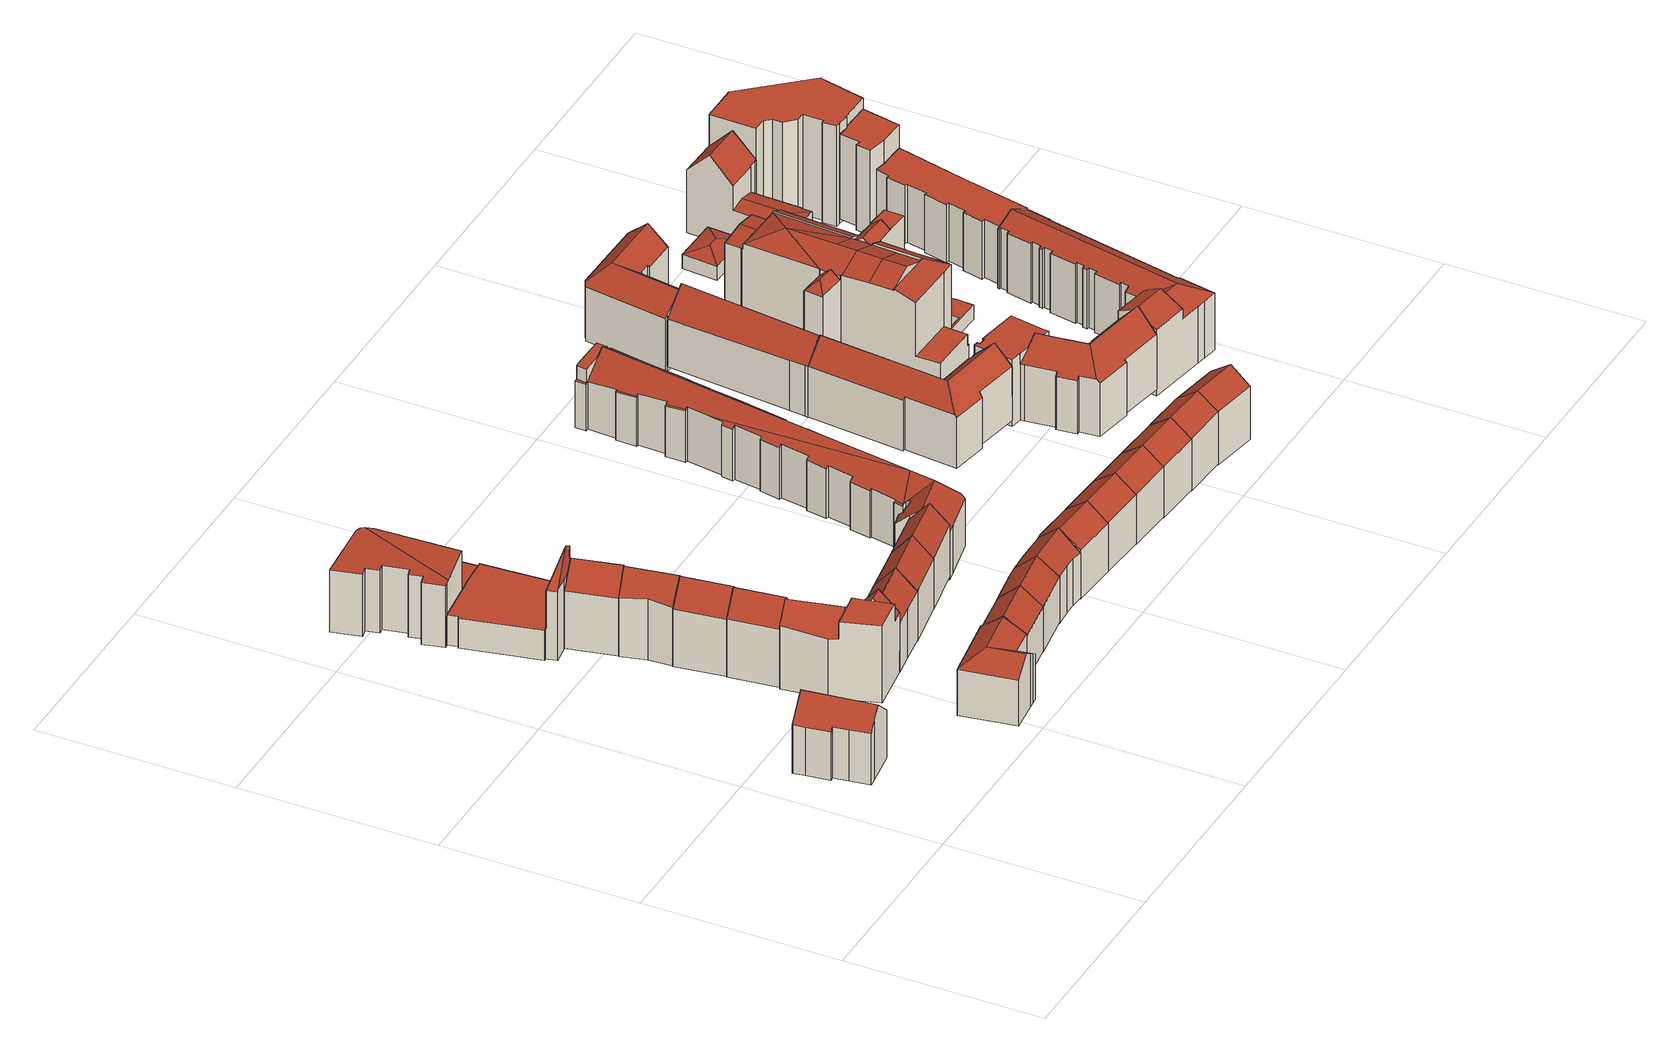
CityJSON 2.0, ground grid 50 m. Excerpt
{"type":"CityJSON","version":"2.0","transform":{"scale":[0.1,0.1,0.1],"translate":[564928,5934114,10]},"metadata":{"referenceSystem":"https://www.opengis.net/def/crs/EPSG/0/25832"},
"CityObjects":{
"building1":{"type":"Building","attributes":{"Gemeindeschluessel":"02000000","Geometrietyp2DReferenz":"3000","function":"31001_1120","roofType":"3100","measuredHeight":18.4,"storeysAboveGround":4},"geometry":[{"type":"MultiSurface","lod":"2","boundaries":[[[0,1,2,3,4,5,6,7,8,9]],[[10,11,12,8,7,13]],[[14,6,5,15]],[[15,5,4,16]],[[16,4,3,17]],[[17,3,2,18]],[[18,2,1,19]],[[19,1,0,20]],[[20,0,9,21]],[[22,12,11,23]],[[23,11,10,24]],[[21,9,8,12,22]],[[24,10,13,25]],[[25,13,7,6,14]],[[25,14,15,16,17,18,19,20,21,22,23,24]]],"semantics":{"surfaces":[{"type":"RoofSurface"},{"type":"WallSurface"},{"type":"GroundSurface"}],"values":[0,0,1,1,1,1,1,1,1,1,1,1,1,1,2]}}]},
"building2":{"type":"Building","attributes":{"Gemeindeschluessel":"02000000","Geometrietyp2DReferenz":"3000","function":"31001_1120","roofType":"3100","measuredHeight":16.07,"storeysAboveGround":4},"geometry":[{"type":"MultiSurface","lod":"2","boundaries":[[[26,27,28]],[[29,30,31,32]],[[33,34,35,36]],[[36,35,37,38]],[[39,29,32,40,41,42,33,36,38]],[[39,38,37,28,27]],[[33,42,43,44,34]],[[29,39,27,26,30]],[[40,32,31,45,46]],[[47,41,40,46]],[[43,42,41,47]],[[45,31,30,26,28,48]],[[48,28,37,35,34,44]],[[45,48,47,46]],[[48,44,43,47]]],"semantics":{"surfaces":[{"type":"RoofSurface"},{"type":"WallSurface"},{"type":"GroundSurface"}],"values":[0,1,1,1,2,1,1,1,1,1,1,0,0,0,0]}}]},
"building3":{"type":"Building","attributes":{"Gemeindeschluessel":"02000000","Geometrietyp2DReferenz":"3000","function":"31001_1010","roofType":"3100","measuredHeight":21.72,"storeysAboveGround":5},"geometry":[{"type":"MultiSurface","lod":"2","boundaries":[[[49,50,51,52,53,54]],[[55,56,57,58,51,59,60,61,62]],[[62,63,64,65,66]],[[67,49,54,68]],[[50,59,51]],[[58,57,69]],[[70,56,55]],[[62,61,63]],[[71,67,68,72,73,74,75,76]],[[77,72,68,54,53]],[[78,75,74,57,56,70]],[[65,64,76,75,78]],[[55,62,66]],[[79,73,72,77]],[[71,76,64,63,61,60]],[[74,73,79,69,57]],[[67,71,60,59,50,49]],[[51,58,52]],[[65,78,70,55,66]],[[79,77,53,52,58,69]]],"semantics":{"surfaces":[{"type":"RoofSurface"},{"type":"WallSurface"},{"type":"GroundSurface"}],"values":[0,0,0,1,1,1,1,1,2,1,1,1,1,1,1,1,1,1,0,0]}}]},
"building4":{"type":"Building","attributes":{"Gemeindeschluessel":"02000000","Geometrietyp2DReferenz":"3000","function":"31001_1010","roofType":"3100","measuredHeight":21.1,"storeysAboveGround":5},"geometry":[{"type":"MultiSurface","lod":"2","boundaries":[[[80,81,82,83]],[[84,85,86,80,83]],[[87,86,85,88,89]],[[90,84,83,82,91]],[[81,80,86,87]],[[88,85,84,90]],[[81,87,89,91,82]],[[88,90,91,89]]],"semantics":{"surfaces":[{"type":"WallSurface"},{"type":"GroundSurface"},{"type":"RoofSurface"}],"values":[0,1,0,0,0,0,2,2]}}]},
"building5":{"type":"Building","attributes":{"Gemeindeschluessel":"02000000","Geometrietyp2DReferenz":"3000","function":"31001_1120","roofType":"3100","measuredHeight":21.08,"storeysAboveGround":5},"geometry":[{"type":"MultiSurface","lod":"2","boundaries":[[[92,93,94,95]],[[96,92,95,97]],[[96,97,98,99]],[[100,98,97,95,94]],[[101,99,98,100]],[[96,99,101,93,92]],[[101,100,94,93]]],"semantics":{"surfaces":[{"type":"RoofSurface"},{"type":"WallSurface"},{"type":"GroundSurface"}],"values":[0,1,2,1,1,1,0]}}]},
"building6":{"type":"Building","attributes":{"Gemeindeschluessel":"02000000","Geometrietyp2DReferenz":"3000","function":"31001_1100","roofType":"3100","measuredHeight":21.2,"storeysAboveGround":5},"geometry":[{"type":"MultiSurface","lod":"2","boundaries":[[[102,103,104,105,106]],[[107,103,102,108]],[[108,102,106,109]],[[110,111,112,113]],[[107,108,109,114,110,113]],[[115,114,109,106,105]],[[111,110,114,115]],[[107,113,112,104,103]],[[111,115,105,104,112]]],"semantics":{"surfaces":[{"type":"RoofSurface"},{"type":"WallSurface"},{"type":"GroundSurface"}],"values":[0,1,1,1,2,1,1,1,0]}}]},
"building7":{"type":"Building","attributes":{"Gemeindeschluessel":"02000000","Geometrietyp2DReferenz":"3000","function":"31001_1010","roofType":"3100","measuredHeight":21.27,"storeysAboveGround":5},"geometry":[{"type":"MultiSurface","lod":"2","boundaries":[[[116,117,118,119,120,121]],[[122,123,124,125]],[[126,120,119,127]],[[127,119,118,128]],[[128,118,117,129]],[[130,122,125,126,127,128,129]],[[131,130,129,117,116]],[[123,122,130,131]],[[126,125,124,121,120]],[[123,131,116,121,124]]],"semantics":{"surfaces":[{"type":"RoofSurface"},{"type":"WallSurface"},{"type":"GroundSurface"}],"values":[0,1,1,1,1,2,1,1,1,0]}}]},
"building8":{"type":"Building","attributes":{"Gemeindeschluessel":"02000000","Geometrietyp2DReferenz":"3000","function":"31001_3030","roofType":"1000","measuredHeight":24.83,"storeysAboveGround":5},"geometry":[{"type":"MultiSurface","lod":"2","boundaries":[[[132,133,134,135,136,137]],[[138,139,133,132]],[[140,141,142,143,144,145,133,139]],[[145,134,133]],[[146,147,148,149]],[[149,148,150,151]],[[152,153,154,155]],[[155,154,156,157]],[[158,159,160,161]],[[161,160,162,163]],[[163,162,164,165]],[[165,164,147,146]],[[166,137,136,167]],[[168,144,143,169]],[[169,143,142,170]],[[170,142,141,171]],[[171,141,140,172]],[[173,168,169,170,171,172,174,158,161,163,165,146,149,151,175,152,155,157]],[[158,174,138,132,137,166,159]],[[168,173,135,134,145,144]],[[174,172,140,139,138]],[[173,157,156,167,136,135]],[[153,152,175,176]],[[176,175,151,150]],[[176,150,148,147,164,162,160,159,166,167,156,154,153]]],"semantics":{"surfaces":[{"type":"RoofSurface"},{"type":"WallSurface"},{"type":"GroundSurface"}],"values":[0,0,0,0,1,1,1,1,1,1,1,1,1,1,1,1,1,2,1,1,1,1,1,1,0]}}]},
"building9":{"type":"Building","attributes":{"Gemeindeschluessel":"02000000","Geometrietyp2DReferenz":"3000","function":"31001_3060","roofType":"1000","measuredHeight":18.98,"storeysAboveGround":5},"geometry":[{"type":"MultiSurface","lod":"2","boundaries":[[[177,178,179,180]],[[181,182,183,184]],[[184,183,185,186]],[[186,185,187,188]],[[188,187,189,190]],[[190,189,191,192]],[[193,194,195,196]],[[197,198,199,200]],[[200,199,201,202]],[[202,201,203,204]],[[204,203,205,206]],[[207,208,198,197]],[[209,210,211,212]],[[213,214,215,216]],[[216,215,217,218]],[[206,205,196,195,219,214,213]],[[181,184,186,188,190,192,209,212,177,180,220,221,207,197,200,202,204,206,213,216,218]],[[191,189,187,185,183,182,217,215,214,219,222,179,178,211,210]],[[208,207,221,223]],[[221,220,224,194,193,223]],[[191,210,209,192]],[[217,182,181,218]],[[220,180,179,222,224]],[[211,178,177,212]],[[208,223,193,196,205,203,201,199,198]],[[222,219,195,194,224]]],"semantics":{"surfaces":[{"type":"WallSurface"},{"type":"GroundSurface"},{"type":"RoofSurface"}],"values":[0,0,0,0,0,0,0,0,0,0,0,0,0,0,0,0,1,2,0,0,0,0,0,0,2,2]}}]},
"building10":{"type":"Building","attributes":{"Gemeindeschluessel":"02000000","Geometrietyp2DReferenz":"3000","function":"31001_1010","roofType":"3100","measuredHeight":18.63,"storeysAboveGround":4},"geometry":[{"type":"MultiSurface","lod":"2","boundaries":[[[225,226,227,228]],[[229,228,227,230]],[[231,232,233,234]],[[235,229,230,231,234]],[[225,228,229,235,236]],[[236,235,234,233]],[[231,230,227,226,232]],[[236,233,232,226,225]]],"semantics":{"surfaces":[{"type":"RoofSurface"},{"type":"WallSurface"},{"type":"GroundSurface"}],"values":[0,1,1,2,1,1,1,0]}}]},
"building11":{"type":"Building","attributes":{"Gemeindeschluessel":"02000000","Geometrietyp2DReferenz":"3000","function":"31001_1010","roofType":"3100","measuredHeight":16.5,"storeysAboveGround":4},"geometry":[{"type":"MultiSurface","lod":"2","boundaries":[[[237,238,239,240,241]],[[242,239,238,243]],[[243,238,237,244]],[[245,246,242,243,244]],[[247,245,244,237,241]],[[242,246,248,240,239]],[[248,246,245,247]],[[248,247,241,240]]],"semantics":{"surfaces":[{"type":"RoofSurface"},{"type":"WallSurface"},{"type":"GroundSurface"}],"values":[0,1,1,2,1,1,1,0]}}]},
"building12":{"type":"Building","attributes":{"Gemeindeschluessel":"02000000","Geometrietyp2DReferenz":"3000","function":"31001_1010","roofType":"3100","measuredHeight":18.83,"storeysAboveGround":4},"geometry":[{"type":"MultiSurface","lod":"2","boundaries":[[[232,249,250,251]],[[252,249,232,253]],[[254,255,252,253]],[[227,254,253,232,251]],[[252,255,256,250,249]],[[256,255,254,227]],[[256,227,251,250]]],"semantics":{"surfaces":[{"type":"RoofSurface"},{"type":"WallSurface"},{"type":"GroundSurface"}],"values":[0,1,2,1,1,1,0]}}]},
"building13":{"type":"Building","attributes":{"Gemeindeschluessel":"02000000","Geometrietyp2DReferenz":"3000","function":"31001_1010","roofType":"3100","measuredHeight":16.73,"storeysAboveGround":4},"geometry":[{"type":"MultiSurface","lod":"2","boundaries":[[[240,257,258,259,260]],[[239,261,257,240]],[[262,260,259,263]],[[263,259,258,264]],[[265,261,239,266]],[[266,239,240,260,262]],[[264,258,257,261,265]],[[264,265,266,262,263]]],"semantics":{"surfaces":[{"type":"RoofSurface"},{"type":"WallSurface"},{"type":"GroundSurface"}],"values":[0,0,1,1,1,1,1,2]}}]},
"building14":{"type":"Building","attributes":{"Gemeindeschluessel":"02000000","Geometrietyp2DReferenz":"3000","function":"31001_1120","roofType":"3100","measuredHeight":17.04,"storeysAboveGround":4},"geometry":[{"type":"MultiSurface","lod":"2","boundaries":[[[267,268,269,270]],[[270,269,271,272]],[[272,271,273,274]],[[274,273,275,276]],[[276,275,277,278]],[[278,277,279,280]],[[281,282,283,284]],[[285,286,287,288]],[[288,287,261,289]],[[290,291,286,285]],[[281,284,290,285,288,289,292,267,270,272,274,276,278,280]],[[258,292,289,261,257]],[[291,290,284,283]],[[281,280,279,293,282]],[[268,267,292,258]],[[291,283,282,293,257,261,287,286]],[[268,258,257,293,279,277,275,273,271,269]]],"semantics":{"surfaces":[{"type":"WallSurface"},{"type":"GroundSurface"},{"type":"RoofSurface"}],"values":[0,0,0,0,0,0,0,0,0,0,1,0,0,0,0,2,2]}}]},
"building15":{"type":"Building","attributes":{"Gemeindeschluessel":"02000000","Geometrietyp2DReferenz":"3000","function":"31001_1010","roofType":"3100","measuredHeight":19.01,"storeysAboveGround":4},"geometry":[{"type":"MultiSurface","lod":"2","boundaries":[[[294,295,296,297]],[[298,297,296,299]],[[300,298,299,301]],[[294,297,298,300,302]],[[302,300,301,303]],[[301,299,296,295,303]],[[302,303,295,294]]],"semantics":{"surfaces":[{"type":"RoofSurface"},{"type":"WallSurface"},{"type":"GroundSurface"}],"values":[0,1,2,1,1,1,0]}}]},
"building16":{"type":"Building","attributes":{"Gemeindeschluessel":"02000000","Geometrietyp2DReferenz":"3000","function":"31001_1010","roofType":"3100","measuredHeight":17.16,"storeysAboveGround":4},"geometry":[{"type":"MultiSurface","lod":"2","boundaries":[[[304,305,306,307]],[[305,308,309,310,306]],[[311,304,307,312]],[[313,310,309,314]],[[314,309,308,315]],[[315,308,305,304,311]],[[312,307,306,310,313]],[[312,313,314,315,311]]],"semantics":{"surfaces":[{"type":"RoofSurface"},{"type":"WallSurface"},{"type":"GroundSurface"}],"values":[0,0,1,1,1,1,1,2]}}]},
"building17":{"type":"Building","attributes":{"Gemeindeschluessel":"02000000","Geometrietyp2DReferenz":"3000","function":"31001_1010","roofType":"3100","measuredHeight":17.3,"storeysAboveGround":4},"geometry":[{"type":"MultiSurface","lod":"2","boundaries":[[[316,317,305,318]],[[317,319,320,305]],[[321,316,318,322]],[[323,320,319,324]],[[324,319,317,316,321]],[[322,318,305,320,323]],[[322,323,324,321]]],"semantics":{"surfaces":[{"type":"RoofSurface"},{"type":"WallSurface"},{"type":"GroundSurface"}],"values":[0,0,1,1,1,1,2]}}]},
"building18":{"type":"Building","attributes":{"Gemeindeschluessel":"02000000","Geometrietyp2DReferenz":"3000","function":"31001_1010","roofType":"3100","measuredHeight":17.8,"storeysAboveGround":4},"geometry":[{"type":"MultiSurface","lod":"2","boundaries":[[[325,326,327,328,329,330,331,332,333,334,335,336,337,338,339,340,341,342,343,344,345]],[[346,325,345]],[[347,348,349,350,346]],[[351,352,353,354]],[[355,356,357,358]],[[359,360,361,362,363,364,365]],[[345,344,366,367]],[[368,369,370,371,372]],[[373,374,375,376]],[[376,375,377,378]],[[378,377,379,380]],[[380,379,381,382]],[[383,384,374,373]],[[385,386,387,388]],[[389,343,342,390]],[[390,342,341,391]],[[391,341,340,392]],[[392,340,339,393]],[[393,339,338,394]],[[394,338,337,395]],[[395,337,336,396]],[[396,336,335,397]],[[397,335,334,398]],[[398,334,333,399]],[[399,333,332,400]],[[400,332,331,401]],[[401,331,330,402]],[[402,330,329,403]],[[403,329,328,404]],[[404,328,327,405]],[[406,349,348,407]],[[408,409,410,411]],[[412,413,414,415]],[[416,354,353,417]],[[418,358,357,419]],[[369,364,363,370]],[[420,362,361,421]],[[422,360,359]],[[365,364,369]],[[423,424,425,426]],[[426,425,427,428]],[[428,427,429,430]],[[430,429,431,432]],[[432,431,433,434]],[[434,433,435,436]],[[436,435,437,438]],[[438,437,439,440]],[[440,439,441,442]],[[442,441,443,444]],[[444,443,445,446]],[[446,445,447,448]],[[448,447,449,450]],[[450,449,451,452]],[[452,451,453,454]],[[455,372,371,456]],[[346,345,367,457,387,386,458,381,379,377,375,374,384,459]],[[460,461,462,350,349,406]],[[463,460,406,407,464,465,466,383,373,376,378,380,382,467,385,388,468,469,389,390,391,392,393,394,395,396,397,398,399,400,401,402,403,404,405,470,416,417,408,411,418,419,412,415,455,456,420,421,423,426,428,430,432,434,436,438,440,442,444,446,448,450,452,454]],[[471,472,347,346,459,473]],[[474,470,405,327,326]],[[475,476,463,454,453]],[[423,421,361,360,422,424]],[[420,456,371,370,363,362]],[[460,463,476,461]],[[359,365,477]],[[455,415,414,368,372]],[[412,419,357,356,413]],[[418,411,410,355,358]],[[408,417,353,352,409]],[[416,470,474,351,354]],[[389,469,366,344,343]],[[469,468,457,367,366]],[[468,388,387,457]],[[464,407,348,347,472]],[[385,467,458,386]],[[472,471,465,464]],[[471,473,466,465]],[[383,466,473,459,384]],[[467,382,381,458]],[[475,453,451,449,447,445,443,441,439,437,435,433,431,429,427,425,424,422,359,477]],[[474,326,325,477,365,369,368,414,413,356,355,410,409,352,351]],[[350,462,461,476,475,477,325,346]]],"semantics":{"surfaces":[{"type":"RoofSurface"},{"type":"WallSurface"},{"type":"GroundSurface"}],"values":[0,0,0,0,0,0,0,0,1,1,1,1,1,1,1,1,1,1,1,1,1,1,1,1,1,1,1,1,1,1,1,1,1,1,1,1,1,1,1,1,1,1,1,1,1,1,1,1,1,1,1,1,1,1,1,0,1,2,0,1,1,1,1,1,1,1,1,1,1,1,1,1,1,1,1,1,1,1,1,0,0,0]}}]},
"building19":{"type":"Building","attributes":{"Gemeindeschluessel":"02000000","Geometrietyp2DReferenz":"3000","function":"31001_1010","roofType":"3100","measuredHeight":17.52,"storeysAboveGround":4},"geometry":[{"type":"MultiSurface","lod":"2","boundaries":[[[478,479,317,316]],[[479,480,481,317]],[[482,478,316,483]],[[484,481,480,485]],[[485,480,479,478,482]],[[483,316,317,481,484]],[[483,484,485,482]]],"semantics":{"surfaces":[{"type":"RoofSurface"},{"type":"WallSurface"},{"type":"GroundSurface"}],"values":[0,0,1,1,1,1,2]}}]},
"building20":{"type":"Building","attributes":{"Gemeindeschluessel":"02000000","Geometrietyp2DReferenz":"3000","function":"31001_1010","roofType":"3100","measuredHeight":17.66,"storeysAboveGround":4},"geometry":[{"type":"MultiSurface","lod":"2","boundaries":[[[486,487,479,478]],[[487,488,480,479]],[[489,486,478,490]],[[491,480,488,492]],[[492,488,487,486,489]],[[490,478,479,480,491]],[[490,491,492,489]]],"semantics":{"surfaces":[{"type":"RoofSurface"},{"type":"WallSurface"},{"type":"GroundSurface"}],"values":[0,0,1,1,1,1,2]}}]},
"building21":{"type":"Building","attributes":{"Gemeindeschluessel":"02000000","Geometrietyp2DReferenz":"3000","function":"31001_1010","roofType":"3100","measuredHeight":17.93,"storeysAboveGround":4},"geometry":[{"type":"MultiSurface","lod":"2","boundaries":[[[493,494,487,495]],[[494,496,497,487]],[[498,493,495,499]],[[500,497,496,501]],[[501,496,494,493,498]],[[499,495,487,497,500]],[[499,500,501,498]]],"semantics":{"surfaces":[{"type":"RoofSurface"},{"type":"WallSurface"},{"type":"GroundSurface"}],"values":[0,0,1,1,1,1,2]}}]},
"building22":{"type":"Building","attributes":{"Gemeindeschluessel":"02000000","Geometrietyp2DReferenz":"3000","function":"31001_1010","roofType":"3100","measuredHeight":18.97,"storeysAboveGround":4},"geometry":[{"type":"MultiSurface","lod":"2","boundaries":[[[502,503,504,505]],[[505,504,506,507]],[[508,509,510,511]],[[512,513,509,508]],[[514,515,516,517]],[[517,516,518,519]],[[519,518,520,521]],[[521,520,522,523]],[[523,522,524,525]],[[525,524,526,527]],[[527,526,528,529]],[[529,528,530,531]],[[531,530,532,533]],[[533,532,534,535]],[[535,534,536,537]],[[537,536,538,539]],[[539,538,540,541]],[[541,540,542,543]],[[543,542,544,545]],[[546,547,548,549]],[[549,548,550,551]],[[551,550,552,553]],[[553,552,554,555]],[[555,554,556,557]],[[557,556,558,559]],[[560,561,562,563]],[[564,502,505,507,512,508,511,514,517,519,521,523,525,527,529,531,533,535,537,539,541,543,545,560,563,565,566,546,549,551,553,555,557,559]],[[567,562,561,544,542,540,538,536,534,532,530,528,526,524,522,520,518,516,515,568,569,570,571]],[[513,512,507,506,572]],[[547,546,566,571,570]],[[564,559,558,573,574]],[[562,567,565,563]],[[544,561,560,545]],[[567,571,566,565]],[[514,511,510,568,515]],[[503,502,564,574]],[[573,558,556,554,552,550,548,547,570,569]],[[513,572,569,568,510,509]],[[573,569,572,506,504,503,574]]],"semantics":{"surfaces":[{"type":"WallSurface"},{"type":"GroundSurface"},{"type":"RoofSurface"}],"values":[0,0,0,0,0,0,0,0,0,0,0,0,0,0,0,0,0,0,0,0,0,0,0,0,0,0,1,2,0,0,0,0,0,0,0,0,2,2,2]}}]},
"building23":{"type":"Building","attributes":{"Gemeindeschluessel":"02000000","Geometrietyp2DReferenz":"3000","function":"31001_1010","roofType":"3100","measuredHeight":18.2,"storeysAboveGround":4},"geometry":[{"type":"MultiSurface","lod":"2","boundaries":[[[575,576,494,493]],[[577,575,493,578]],[[577,578,579,580]],[[576,575,577,580,581]],[[581,580,579,496]],[[579,578,493,494,496]],[[581,496,494,576]]],"semantics":{"surfaces":[{"type":"RoofSurface"},{"type":"WallSurface"},{"type":"GroundSurface"}],"values":[0,1,2,1,1,1,0]}}]},
"building24":{"type":"Building","attributes":{"Gemeindeschluessel":"02000000","Geometrietyp2DReferenz":"3000","function":"31001_1010","roofType":"3100","measuredHeight":19.14,"storeysAboveGround":4},"geometry":[{"type":"MultiSurface","lod":"2","boundaries":[[[582,583,584,585]],[[586,587,588,589]],[[589,588,590,591]],[[591,590,592,593]],[[594,582,585,595,586,589,591,593]],[[596,597,584,583,598,599]],[[587,586,595,597,596]],[[599,598,594,593,592]],[[584,597,595,585]],[[598,583,582,594]],[[599,592,590,588,587,596]]],"semantics":{"surfaces":[{"type":"WallSurface"},{"type":"GroundSurface"},{"type":"RoofSurface"}],"values":[0,0,0,0,1,2,0,0,0,0,2]}}]},
"building25":{"type":"Building","attributes":{"Gemeindeschluessel":"02000000","Geometrietyp2DReferenz":"3000","function":"31001_1010","roofType":"3100","measuredHeight":20.5,"storeysAboveGround":4},"geometry":[{"type":"MultiSurface","lod":"2","boundaries":[[[600,601,602,603]],[[603,602,604,605]],[[605,604,606,607]],[[607,606,608,609]],[[610,611,612]],[[613,614,615]],[[616,617,618,619]],[[620,621,622,623]],[[623,622,617,616]],[[624,625,626,627]],[[627,626,628,629]],[[630,631,632,633]],[[633,632,634,635]],[[636,624,627,629,620,623,616,619,637,638,639,600,603,605,607,609,640,641,642,643,630,633,635]],[[614,613,612,611,644,645,608,606,604,602,601,646]],[[631,630,643,647,648]],[[636,635,634,649,650]],[[647,643,642,651]],[[625,624,636,650]],[[620,629,628,652,621]],[[653,637,619,618]],[[612,613,654]],[[638,637,653,615,614]],[[642,641,644,611,610,651]],[[645,644,641,640]],[[608,645,640,609]],[[614,646,639,638]],[[646,601,600,639]],[[649,634,632,631,648,655]],[[655,648,647,651,610,612,654]],[[649,655,652,628,626,625,650]],[[655,654,613,615,653,618,617,622,621,652]]],"semantics":{"surfaces":[{"type":"WallSurface"},{"type":"GroundSurface"},{"type":"RoofSurface"}],"values":[0,0,0,0,0,0,0,0,0,0,0,0,0,1,2,0,0,0,0,0,0,0,0,0,0,0,0,0,2,2,2,2]}}]},
"building26":{"type":"Building","attributes":{"Gemeindeschluessel":"02000000","Geometrietyp2DReferenz":"3000","function":"31001_1100","roofType":"3100","measuredHeight":19.23,"storeysAboveGround":4},"geometry":[{"type":"MultiSurface","lod":"2","boundaries":[[[656,657,658,659]],[[660,661,662,663]],[[663,662,664,665]],[[665,664,666,667]],[[668,669,670,671]],[[671,670,672,673]],[[668,671,673,674,660,663,665,667,656,659,675,676,677]],[[661,660,674,678,679]],[[668,677,680,681,669]],[[678,674,673,672]],[[680,677,676,682]],[[676,675,683,684,682]],[[656,667,666,685,657]],[[683,675,659,658]],[[686,679,678,672,670,669,681]],[[685,666,664,662,661,679,686]],[[686,681,680,682,684]],[[685,686,684,683,658,657]]],"semantics":{"surfaces":[{"type":"WallSurface"},{"type":"GroundSurface"},{"type":"RoofSurface"}],"values":[0,0,0,0,0,0,1,0,0,0,0,0,0,0,2,2,2,2]}}]},
"building27":{"type":"Building","attributes":{"Gemeindeschluessel":"02000000","Geometrietyp2DReferenz":"3000","function":"31001_1020","roofType":"3100","measuredHeight":25.43,"storeysAboveGround":4},"geometry":[{"type":"MultiSurface","lod":"2","boundaries":[[[687,688,689,690,691]],[[692,693,694,695]],[[696,697,698,699,700,701,702]],[[703,704,705,706,707]],[[708,709,710,711]],[[712,713,714,715]],[[711,716,717,708]],[[714,718,719,715]],[[720,721,722]],[[723,724,725]],[[726,727,728]],[[729,730,731,732]],[[733,734,735]],[[736,737,738]],[[739,740,741,742]],[[743,744,745,746]],[[738,737,747,748]],[[749,750,748]],[[734,691,690,751]],[[694,689,688,695]],[[687,691,734,733]],[[752,753,754,755]],[[756,702,701]],[[699,698,757]],[[692,707,706,693]],[[758,759,760,761]],[[762,763,764,765,727,726,766,767,768]],[[767,769,770,716,711,710,771,772,773,774,768]],[[775,776,777,778,779,746,745,780,781]],[[782,751,690,689,694,693,706,705,783,784,785,786,787,788,789]],[[790,791,792,721,720,793,794,765,764,795,796,797,798,799]],[[779,778,800,801,802,803,804,805,806,807,754,753,743,746]],[[808,809,810,811,812,813,814,815,816,817,818,819,820,777,776,775,781,821,822,799,798,797,796,795,764,763,762,768,774,773,772,771,823,824,825,826,729,732,827,758,761,828,829,830,831,788,787,786,785,784,783],[832,833,739,742,752,755]],[[745,744,741,740,834,835,836,837,838,749,748,747,839,724]],[[840,841,842,843,730,729,826,825,824]],[[844,845,846,830,829,828,761,760]],[[816,815,814,813,847,750,749,838,837]],[[836,804,803,802,818,817,816,837]],[[833,832,755,754,807,806,834,740,739]],[[744,743,753,752,742,741]],[[812,811,810,696,702,756,848,847,813]],[[849,757,698,697,703,707,692,695,688,687]],[[777,820,819,818,802,801,800,778]],[[810,809,808,783,705,704,703,697,696]],[[701,700,699,850]],[[851,735,852,736]],[[806,805,804,836,835,834]],[[724,839,747,737,853,725]],[[713,712,821,781,780]],[[731,854,759,758,827,732]],[[788,831,830,846,855,856,789]],[[857,856,855,858,843,842]],[[709,859,840,824,823,771,710]],[[717,860,861,859,709,708]],[[862,723,863,722]],[[718,714,713,780,864,792,791]],[[822,821,712,715,719,790,799]],[[728,865,860,866]],[[867,850,699,757,849,687,733,735,851]],[[748,750,847,848,756,701,850,867,851,736,738]],[[858,844,760,759,854,731,730,843]],[[765,794,868,869,870,861,860,865,728,727]],[[864,780,745,724,723,862,722,721,792]],[[766,871,770,769,767]],[[726,728,866,871,766]],[[871,866,860,717,716,770]],[[719,718,791,790]],[[722,863,872,793,720]],[[872,868,794,793]],[[870,841,840,859,861]],[[870,782,789,856,857,842,841]],[[723,725,853,872,863]],[[853,737,868,872]],[[737,736,852,735,734,869,868]],[[734,870,869]],[[734,751,782,870]],[[855,846,845,844,858]]],"semantics":{"surfaces":[{"type":"RoofSurface"},{"type":"WallSurface"},{"type":"GroundSurface"}],"values":[0,0,0,0,0,0,1,1,1,1,1,1,1,1,1,1,1,1,1,1,1,1,1,1,1,1,1,1,1,1,1,0,2,0,1,1,1,1,1,1,1,1,1,1,1,1,1,1,1,1,1,1,1,1,1,1,1,1,0,0,0,0,0,0,0,0,0,0,0,0,0,0,0,0,0,0,0]}}]},
"building28":{"type":"Building","attributes":{"Gemeindeschluessel":"02000000","Geometrietyp2DReferenz":"3000","function":"31001_1010","roofType":"3100","measuredHeight":20.83,"storeysAboveGround":5},"geometry":[{"type":"MultiSurface","lod":"2","boundaries":[[[873,874,875,876]],[[874,877,878,879,880,875]],[[881,882,883,884,885,886]],[[884,887,888,889,885]],[[890,880,879,891]],[[891,879,878,892]],[[893,883,882,894]],[[894,882,881,895]],[[896,897,898,899]],[[900,901,902,903]],[[903,902,904,905]],[[905,904,906,907]],[[907,906,908,909]],[[909,908,910,911]],[[911,910,912,913]],[[913,912,914,915]],[[915,914,916,917]],[[917,916,918,919]],[[919,918,920,921]],[[921,920,922,923]],[[923,922,924,925]],[[925,924,926,927]],[[927,926,928,929]],[[929,928,930,931]],[[931,930,932,933]],[[933,932,934,935]],[[935,934,936,937]],[[937,936,938,939]],[[939,938,940,941]],[[941,940,942,943]],[[943,942,944,945]],[[945,944,946,947]],[[947,946,948,949]],[[949,948,950,951]],[[952,953,954,955]],[[955,954,883,893]],[[956,957,958,959]],[[959,958,960,961]],[[952,955,893,894,895,962,890,891,892,963,896,899,900,903,905,907,909,911,913,915,917,919,921,923,925,927,929,931,933,935,937,939,941,943,945,947,949,951,956,959,961]],[[962,895,881,886,873,876]],[[953,952,961,960]],[[956,951,950,964,957]],[[901,900,899,898]],[[896,963,888,887,897]],[[963,892,878,877,889,888]],[[873,886,885,889,877,874]],[[890,962,876,875,880]],[[884,883,954,953,960,958,957,964]],[[884,964,950,948,946,944,942,940,938,936,934,932,930,928,926,924,922,920,918,916,914,912,910,908,906,904,902,901,898,897,887]]],"semantics":{"surfaces":[{"type":"RoofSurface"},{"type":"WallSurface"},{"type":"GroundSurface"}],"values":[0,0,0,0,1,1,1,1,1,1,1,1,1,1,1,1,1,1,1,1,1,1,1,1,1,1,1,1,1,1,1,1,1,1,1,1,1,1,2,1,1,1,1,1,1,1,1,0,0]}}]},
"building29":{"type":"Building","attributes":{"Gemeindeschluessel":"02000000","Geometrietyp2DReferenz":"3000","function":"31001_2010","roofType":"3200","measuredHeight":5.07,"storeysAboveGround":1},"geometry":[{"type":"MultiSurface","lod":"2","boundaries":[[[965,966,967]],[[968,969,965,967]],[[965,969,970,971,972,966]],[[973,972,971,974]],[[975,976,973,974]],[[968,967,976,975,977]],[[977,975,974,971,970]],[[973,976,967,966,972]],[[977,970,969,968]]],"semantics":{"surfaces":[{"type":"RoofSurface"},{"type":"WallSurface"},{"type":"GroundSurface"}],"values":[0,0,0,1,2,1,1,1,0]}}]},
"building30":{"type":"Building","attributes":{"Gemeindeschluessel":"02000000","Geometrietyp2DReferenz":"3000","function":"31001_1010","roofType":"3100","measuredHeight":22.89,"storeysAboveGround":5},"geometry":[{"type":"MultiSurface","lod":"2","boundaries":[[[978,979,980,981]],[[979,982,983,984,980]],[[985,986,987,988]],[[989,990,991,992]],[[993,994,995,996]],[[996,995,997,998]],[[985,988,999,993,996,998,1000,1001,1002,989,992]],[[978,981,1000,998,997]],[[1002,1001,984,983,1003,1004,1005]],[[994,993,999,1006,1007,1008]],[[990,989,1002,1005]],[[985,992,991,1009,986]],[[1003,983,982,1008,1007]],[[1006,999,988,987]],[[1001,1000,981,980,984]],[[994,1008,982,979,978,997,995]],[[1009,991,990,1005,1004]],[[1009,1004,1003,1007,1006,987,986]]],"semantics":{"surfaces":[{"type":"RoofSurface"},{"type":"WallSurface"},{"type":"GroundSurface"}],"values":[0,0,1,1,1,1,2,1,1,1,1,1,1,1,1,0,0,0]}}]},
"building31":{"type":"Building","attributes":{"Gemeindeschluessel":"02000000","Geometrietyp2DReferenz":"3000","function":"31001_1010","roofType":"1000","measuredHeight":15.74,"storeysAboveGround":5},"geometry":[{"type":"MultiSurface","lod":"2","boundaries":[[[1010,1011,1012,1013,1014,1015,1016,1017,1018,1019,1020,1021,1022,1023,1024,1025,1026,1027]],[[1028,1029,1030,1031,1032,1033,1034,1035,1036,1037,1038,1039,1040,1041,1042,1043,1044,1045]],[[1045,1044,1011,1010]],[[1044,1043,1012,1011]],[[1043,1042,1013,1012]],[[1042,1041,1014,1013]],[[1041,1040,1015,1014]],[[1040,1039,1016,1015]],[[1039,1038,1017,1016]],[[1038,1037,1018,1017]],[[1037,1036,1019,1018]],[[1036,1035,1020,1019]],[[1035,1034,1021,1020]],[[1034,1033,1022,1021]],[[1033,1032,1023,1022]],[[1032,1031,1024,1023]],[[1031,1030,1025,1024]],[[1030,1029,1026,1025]],[[1029,1028,1027,1026]],[[1028,1045,1010,1027]]],"semantics":{"surfaces":[{"type":"GroundSurface"},{"type":"RoofSurface"},{"type":"WallSurface"}],"values":[0,1,2,2,2,2,2,2,2,2,2,2,2,2,2,2,2,2,2,2]}}]},
"building32":{"type":"Building","attributes":{"Gemeindeschluessel":"02000000","Geometrietyp2DReferenz":"3000","function":"31001_2010","roofType":"1000","measuredHeight":23.07,"storeysAboveGround":5},"geometry":[{"type":"MultiSurface","lod":"2","boundaries":[[[1046,1047,1048,1049]],[[1049,1048,1050,1051]],[[1051,1050,1052,1053]],[[1053,1052,1054,1055]],[[1055,1054,1056,1057]],[[1058,1059,1060,1061]],[[1061,1060,1047,1046]],[[1062,1063,1059,1058]],[[1063,1062,1057,1056]],[[1057,1062,1058,1061,1046,1049,1051,1053,1055]],[[1063,1056,1054,1052,1050,1048,1047,1060,1059]]],"semantics":{"surfaces":[{"type":"WallSurface"},{"type":"GroundSurface"},{"type":"RoofSurface"}],"values":[0,0,0,0,0,0,0,0,0,1,2]}}]},
"building33":{"type":"Building","attributes":{"Gemeindeschluessel":"02000000","Geometrietyp2DReferenz":"3000","function":"31001_2310","roofType":"1000","measuredHeight":27.19,"storeysAboveGround":6},"geometry":[{"type":"MultiSurface","lod":"2","boundaries":[[[1064,1065,1066,1067]],[[1068,1069,1070,1071]],[[1071,1070,1072,1073]],[[1074,1075,1076,1077]],[[1078,1079,1080,1081]],[[1082,1083,1084,1085]],[[1086,1087,1088,1089]],[[1089,1088,1090,1091]],[[1091,1090,1092,1093]],[[1093,1092,1083,1082]],[[1072,1070,1069,1080,1079,1084,1083,1092,1090,1088,1087,1076,1075,1066,1065,1094]],[[1086,1089,1091,1093,1082,1085,1078,1081,1068,1071,1073,1095,1064,1067,1074,1077]],[[1078,1085,1084,1079]],[[1086,1077,1076,1087]],[[1095,1073,1072,1094]],[[1068,1081,1080,1069]],[[1074,1067,1066,1075]],[[1064,1095,1094,1065]]],"semantics":{"surfaces":[{"type":"WallSurface"},{"type":"RoofSurface"},{"type":"GroundSurface"}],"values":[0,0,0,0,0,0,0,0,0,0,1,2,0,0,0,0,0,0]}}]}
},
"vertices":[
[5,372,209],[10,344,209],[18,285,209],[27,286,217],[33,247,218],[41,197,218],[61,200,237],[90,204,263],[66,384,263],[5,375,209],[128,376,209],[126,389,209],[125,392,209],[150,213,209],[61,200,79],[41,197,79],[33,247,79],[27,286,79],[18,285,79],[10,344,79],[5,372,79],[5,375,79],[125,392,79],[126,389,79],[128,376,79],[150,213,79],
[505,22,196],[506,22,196],[498,63,196],[490,20,73],[490,20,206],[477,19,216],[477,19,73],[563,90,73],[563,90,208],[566,73,196],[566,73,73],[498,63,197],[498,63,73],[506,22,73],[397,9,73],[374,150,73],[547,177,73],[547,177,197],[556,126,233],[451,16,233],[397,9,197],[374,150,197],[436,107,233],
[301,434,237],[309,410,239],[348,416,285],[356,418,294],[325,551,294],[286,545,248],[414,383,285],[405,425,285],[403,425,285],[363,419,285],[309,410,285],[338,317,285],[426,330,285],[417,372,285],[426,330,238],[462,336,238],[454,384,291],[416,378,291],[301,434,77],[286,545,77],[403,425,239],[405,425,238],[338,317,77],[379,560,77],[395,433,77],[403,425,77],[445,432,77],[462,336,77],[379,560,230],[445,432,238],[395,433,246],
[380,560,81],[380,560,239],[379,560,240],[379,560,81],[286,545,81],[269,668,81],[366,682,81],[366,682,236],[269,668,238],[317,675,292],[286,545,238],[334,553,292],
[269,668,237],[318,675,293],[301,799,293],[252,792,237],[269,668,82],[252,792,82],[351,806,82],[366,682,82],[351,806,235],[366,682,238],
[248,851,248],[252,792,241],[300,799,295],[278,927,295],[231,916,242],[252,792,83],[248,851,83],[231,916,83],[342,879,83],[342,879,234],[351,806,238],[351,806,83],[328,938,83],[328,938,238],
[280,927,296],[328,938,240],[312,1011,240],[303,1050,240],[256,1045,293],[253,1045,296],[204,1037,84],[204,1037,240],[251,1045,294],[251,1045,84],[256,1045,84],[303,1050,84],[312,1011,84],[328,938,84],[231,916,84],[231,916,240],
[151,1055,269],[245,1054,331],[272,1060,312],[274,1062,302],[275,1069,264],[151,1056,264],[157,1030,269],[162,1031,272],[204,1037,270],[251,1045,269],[256,1045,267],[254,1051,303],[266,1054,309],[267,1055,316],[102,1277,83],[102,1277,164],[234,1293,164],[234,1293,83],[233,1294,164],[233,1294,83],[324,1093,83],[324,1093,164],[272,1084,164],[272,1084,83],[276,1074,164],[276,1074,83],[151,1058,83],[151,1058,164],[145,1056,164],[145,1056,83],[102,1249,164],[102,1249,83],[108,1251,164],[108,1251,83],[151,1056,164],[275,1069,164],[266,1054,83],[254,1051,83],[256,1045,83],[251,1045,83],[204,1037,83],[274,1062,83],[157,1030,83],[312,1300,83],[312,1300,164],
[174,1537,80],[174,1537,267],[184,1532,268],[184,1532,80],[103,1335,80],[103,1335,250],[95,1369,250],[95,1369,80],[110,1372,253],[110,1372,80],[96,1435,253],[96,1435,80],[81,1431,250],[81,1431,80],[73,1465,250],[73,1465,80],[195,1502,157],[195,1502,270],[203,1290,270],[203,1290,157],[216,1531,80],[216,1531,157],[300,1534,157],[300,1534,80],[312,1300,157],[312,1300,80],[233,1294,157],[233,1294,80],[234,1293,157],[234,1293,80],[218,1501,80],[218,1501,157],[53,1460,80],[53,1460,247],[36,1534,247],[36,1534,80],[102,1277,80],[102,1277,248],[96,1276,247],[96,1276,80],[83,1331,247],[83,1331,80],[114,1278,250],[190,1523,80],[196,1500,80],[189,1523,269],[196,1500,157],[190,1523,269],
[454,384,262],[582,405,262],[573,453,206],[445,432,207],[445,432,76],[573,453,76],[592,356,76],[592,356,207],[522,345,207],[522,345,76],[462,336,76],[462,336,207],
[563,90,205],[566,73,190],[684,91,190],[677,144,236],[557,125,236],[684,91,71],[566,73,71],[563,90,71],[547,177,71],[669,196,71],[547,177,190],[669,196,190],
[720,379,207],[710,427,262],[582,404,262],[720,379,73],[592,356,73],[573,453,73],[701,474,73],[701,474,207],
[795,162,236],[787,214,191],[755,210,190],[669,196,191],[803,109,190],[669,196,68],[755,210,68],[787,214,68],[803,109,68],[684,91,68],
[836,218,65],[836,218,189],[885,219,189],[885,219,65],[912,218,191],[912,218,65],[913,218,191],[913,218,65],[918,218,191],[918,218,65],[917,208,200],[917,208,65],[915,171,232],[915,171,65],[914,163,65],[914,163,232],[911,119,194],[911,119,65],[876,113,65],[876,113,190],[848,113,191],[848,113,65],[803,109,65],[911,111,65],[911,111,187],[787,214,65],[914,166,236],
[710,427,260],[841,449,260],[832,496,208],[701,474,208],[701,474,70],[832,496,70],[720,379,70],[850,404,70],[720,379,206],[850,404,210],
[1033,103,193],[1036,157,235],[914,164,235],[911,111,193],[1039,211,193],[929,218,193],[918,218,193],[1033,103,63],[911,111,63],[918,218,63],[929,218,63],[1039,211,63],
[1157,95,194],[1160,149,235],[1033,103,194],[1163,203,194],[1039,211,194],[1157,95,62],[1033,103,62],[1039,211,62],[1163,203,62],
[962,559,239],[993,1067,207],[988,1033,206],[982,1034,201],[978,1004,200],[986,1003,208],[975,931,206],[970,932,201],[961,880,200],[968,879,206],[956,806,204],[949,807,197],[940,754,195],[947,753,201],[935,686,199],[926,688,190],[917,634,188],[921,633,192],[909,567,189],[908,567,187],[905,547,187],[951,491,239],[986,444,197],[1012,539,188],[1006,541,194],[1011,562,193],[997,1129,203],[1000,1180,200],[997,1180,197],[995,1129,201],[1004,1254,195],[1008,1307,192],[1005,1307,190],[1003,1254,194],[1108,1380,224],[1111,1380,224],[1113,1408,224],[1037,1409,224],[1016,1409,224],[1012,1382,224],[1065,1381,224],[901,568,187],[897,546,187],[1012,1381,187],[1012,1382,187],[1016,1409,187],[1008,1409,187],[1007,1381,187],[825,528,61],[825,528,189],[862,536,189],[862,536,61],[864,526,198],[864,526,61],[883,530,197],[883,530,61],[884,525,201],[884,525,61],[832,496,61],[832,496,216],[905,526,61],[905,526,203],[908,542,192],[908,542,61],[909,567,61],[921,633,61],[917,634,61],[926,688,61],[935,686,61],[947,753,61],[940,754,61],[949,807,61],[956,806,61],[968,879,61],[961,880,61],[970,932,61],[975,931,61],[986,1003,61],[978,1004,61],[982,1034,61],[988,1033,61],[1006,541,61],[1012,539,61],[1006,1180,61],[1006,1180,204],[1009,1254,199],[1009,1254,61],[1011,1307,61],[1011,1307,194],[1014,1381,189],[1014,1381,61],[995,1129,61],[997,1180,61],[1003,1254,61],[1005,1307,61],[1037,1409,61],[1113,1408,61],[1111,1380,222],[1111,1375,61],[1111,1375,221],[1116,1375,218],[1116,1375,61],[1112,1275,208],[1112,1275,61],[1107,1174,200],[1107,1174,61],[1102,1175,203],[1102,1175,61],[1098,1121,199],[1098,1121,61],[1102,1121,196],[1102,1121,61],[1097,1064,193],[1097,1064,61],[1092,1020,191],[1092,1020,61],[1092,1018,191],[1092,1018,61],[1079,922,188],[1079,922,61],[1072,923,193],[1072,923,61],[1063,865,192],[1063,865,61],[1070,864,188],[1070,864,61],[1034,667,188],[1034,667,61],[1030,668,191],[1030,668,61],[1007,1381,61],[1008,1409,61],[897,544,188],[897,528,201],[837,467,239],[1022,612,61],[1022,612,190],[1022,609,190],[1017,613,61],[982,431,61],[879,410,61],[850,404,61],[897,528,61],[897,544,61],[901,568,61],[1002,1129,61],[879,410,188],[982,431,188],[850,404,188],[1002,1129,207],[1025,647,192],[1017,613,194],[1087,1381,239],
[1279,88,195],[1282,141,235],[1286,195,195],[1163,203,195],[1279,88,60],[1157,95,60],[1163,203,60],[1286,195,60],
[1402,80,195],[1406,133,235],[1409,187,195],[1402,80,58],[1279,88,58],[1286,195,58],[1409,187,58],
[1522,73,196],[1525,126,235],[1402,80,196],[1528,179,196],[1409,187,196],[1522,73,56],[1402,80,56],[1409,187,56],[1528,179,56],
[1344,575,59],[1344,575,205],[1338,566,196],[1338,566,59],[1244,582,196],[1244,582,59],[1252,719,59],[1252,719,196],[1276,966,196],[1276,966,59],[1258,718,59],[1258,718,202],[1376,958,59],[1376,958,201],[1376,952,200],[1376,952,59],[1370,952,206],[1370,952,59],[1368,931,206],[1368,931,59],[1374,931,200],[1374,931,59],[1369,865,199],[1369,865,59],[1364,865,204],[1364,865,59],[1361,837,204],[1361,837,59],[1367,836,198],[1367,836,59],[1366,826,198],[1366,826,59],[1361,826,203],[1361,826,59],[1359,806,203],[1359,806,59],[1365,805,197],[1365,805,59],[1360,737,196],[1360,737,59],[1354,737,201],[1354,737,59],[1352,715,201],[1352,715,59],[1387,666,59],[1387,666,201],[1388,671,196],[1388,671,59],[1459,660,196],[1459,660,59],[1458,654,201],[1458,654,59],[1475,651,201],[1475,651,59],[1476,656,196],[1476,656,59],[1481,656,196],[1481,656,59],[1358,714,59],[1358,714,195],[1358,707,195],[1358,707,59],[1465,555,59],[1346,708,59],[1343,673,59],[1346,708,206],[1328,962,249],[1296,630,249],[1348,672,201],[1343,673,206],[1245,588,202],[1472,601,249],[1465,555,205],
[1641,54,196],[1649,106,235],[1641,54,53],[1522,73,53],[1528,179,53],[1657,158,53],[1657,158,196],
[1277,974,58],[1277,974,195],[1281,1014,194],[1281,1014,58],[1421,1318,58],[1421,1318,190],[1380,1006,193],[1380,1006,58],[1377,967,191],[1377,967,58],[1376,958,191],[1376,958,58],[1276,966,58],[1313,1332,58],[1369,1325,250],[1313,1332,186],[1276,966,195],[1324,962,250],
[1481,656,42],[1481,656,222],[1491,654,222],[1491,654,42],[1490,648,222],[1490,648,42],[1510,645,222],[1510,645,42],[1511,650,222],[1511,650,42],[1602,532,194],[1602,532,222],[1574,537,222],[1524,545,222],[1496,550,222],[1496,550,194],[1498,463,42],[1498,463,185],[1506,464,194],[1506,464,42],[1512,413,42],[1512,413,194],[1504,412,185],[1504,412,42],[1617,352,42],[1617,352,190],[1617,347,185],[1617,347,42],[1518,364,185],[1518,364,42],[1655,448,42],[1655,448,190],[1656,453,185],[1656,453,42],[1753,436,186],[1753,436,42],[1736,332,42],[1497,540,42],[1496,550,42],[1465,555,42],[1617,633,42],[1602,546,42],[1601,522,42],[1610,456,42],[1602,546,222],[1617,633,222],[1465,555,222],[1610,456,195],[1615,455,190],[1744,382,247],[1736,332,190],[1601,522,196],[1517,371,194],[1497,540,194],[1549,541,247],[1565,412,247],
[1313,1332,44],[1313,1332,196],[1306,1333,191],[1306,1333,44],[1423,1449,44],[1423,1449,203],[1418,1414,203],[1418,1414,44],[1421,1413,200],[1421,1413,44],[1407,1320,200],[1407,1320,44],[1557,1451,44],[1557,1451,191],[1468,1453,191],[1468,1453,44],[1468,1458,195],[1468,1458,44],[1439,1458,44],[1338,1546,44],[1359,1558,44],[1565,1554,44],[1439,1458,195],[1436,1456,194],[1565,1554,191],[1561,1503,236],[1359,1558,191],[1338,1546,191],[1347,1551,198],[1362,1326,236],[1389,1506,236],
[1700,1052,255],[1709,1051,250],[1720,1252,250],[1683,1254,270],[1672,1053,270],[1755,1048,109],[1766,1251,109],[1720,1252,81],[1709,1051,81],[1812,994,257],[1814,1044,257],[1755,1048,257],[1755,1045,257],[1753,1022,257],[1752,999,257],[1752,997,257],[1814,1044,78],[1822,1189,78],[1825,1248,78],[1766,1251,111],[1755,1048,111],[1532,1062,77],[1532,1064,77],[1460,1070,77],[1459,1067,77],[1663,760,77],[1663,821,77],[1660,821,77],[1656,760,77],[1459,1067,253],[1532,1062,253],[1660,821,108],[1656,760,108],[1530,880,268],[1530,880,272],[1540,880,272],[1648,876,272],[1663,876,272],[1663,876,266],[1530,1012,255],[1530,1012,266],[1531,1025,266],[1543,1263,39],[1543,1263,254],[1544,1263,254],[1544,1263,39],[1672,1053,255],[1672,1053,266],[1671,1039,266],[1670,1015,266],[1669,1001,266],[1669,1001,255],[1699,874,39],[1699,874,253],[1697,826,253],[1697,826,39],[1697,826,77],[1697,826,252],[1697,820,252],[1697,820,77],[1669,1001,272],[1702,999,255],[1706,999,253],[1706,999,255],[1683,1254,266],[1743,824,39],[1743,824,77],[1746,871,77],[1746,871,39],[1752,997,256],[1755,1048,255],[1546,1306,39],[1546,1306,254],[1553,1305,255],[1553,1305,39],[1458,1018,39],[1530,1012,39],[1533,1012,39],[1533,1012,267],[1458,1018,256],[1456,1018,253],[1456,1018,39],[1456,1021,253],[1459,1065,255],[1460,1070,39],[1459,1067,39],[1459,1065,39],[1456,1021,39],[1697,820,39],[1743,819,39],[1802,817,39],[1802,817,77],[1743,819,77],[1663,821,252],[1663,821,39],[1682,1254,267],[1825,1248,39],[1766,1251,39],[1720,1252,39],[1683,1254,39],[1682,1254,39],[1665,1255,39],[1665,1255,267],[1528,763,108],[1529,825,108],[1529,825,252],[1532,942,268],[1533,1010,267],[1533,1010,39],[1532,942,39],[1530,880,39],[1529,825,39],[1528,763,39],[1805,864,77],[1805,871,77],[1808,930,77],[1749,933,77],[1703,936,77],[1700,875,77],[1700,874,77],[1745,871,77],[1822,1189,39],[1814,1044,39],[1812,994,39],[1752,997,39],[1707,1000,39],[1706,1000,39],[1706,999,39],[1703,938,39],[1703,936,39],[1749,933,39],[1808,930,39],[1805,871,39],[1805,864,39],[1663,760,39],[1656,760,39],[1532,1064,39],[1533,1064,39],[1543,1256,39],[1543,1260,39],[1546,1305,39],[1613,1302,39],[1639,1301,39],[1668,1299,39],[1666,1255,39],[1745,871,39],[1700,874,39],[1700,874,252],[1700,875,252],[1703,936,252],[1703,936,253],[1703,938,253],[1666,939,272],[1533,1064,267],[1543,1256,268],[1543,1260,266],[1543,1260,254],[1613,1302,264],[1639,1301,261],[1668,1299,256],[1706,1000,255],[1707,1000,255],[1709,1051,255],[1753,1022,276],[1671,1027,276],[1671,1027,266],[1666,939,266],[1546,1305,254],[1666,1255,256],[1666,1255,266],[1611,1257,266],[1611,1257,264],[1532,1064,266],[1532,1048,266],[1532,1062,266],[1594,878,272],[1594,878,293],[1660,821,252],[1531,1036,266],[1531,1036,276],[1708,1025,276],[1600,1006,293],[1602,1058,293],[1608,1186,293],[1483,1040,276],[1597,941,293],
[1833,316,203],[1846,376,232],[1746,393,232],[1736,332,203],[1853,413,214],[1847,414,214],[1848,420,211],[1753,436,211],[1892,306,177],[1915,302,177],[1953,296,177],[1906,366,211],[1846,376,211],[1833,316,177],[1868,423,184],[1866,411,191],[1853,413,191],[1753,436,24],[1848,420,24],[1847,414,24],[1953,296,24],[1915,302,24],[1892,306,24],[1871,435,24],[1871,435,184],[1861,437,179],[1861,437,24],[1868,475,24],[1868,475,178],[1882,473,186],[1882,473,24],[1886,495,186],[1886,495,24],[1881,495,183],[1881,495,24],[1894,564,182],[1894,564,24],[1901,562,186],[1901,562,24],[1905,584,186],[1905,584,24],[1900,585,183],[1900,585,24],[1902,597,183],[1902,597,24],[1908,596,186],[1908,596,24],[1912,616,186],[1912,616,24],[1907,617,183],[1907,617,24],[1920,686,183],[1920,686,24],[1927,684,187],[1927,684,24],[1931,707,186],[1931,707,24],[1926,708,183],[1926,708,24],[1928,717,183],[1928,717,24],[1933,716,187],[1933,716,24],[1938,739,187],[1938,739,24],[1933,740,184],[1933,740,24],[1947,806,184],[1947,806,24],[1952,805,187],[1952,805,24],[1956,826,187],[1956,826,24],[1952,827,184],[1952,827,24],[1953,832,184],[1953,832,24],[1963,830,190],[1963,830,24],[1960,391,24],[1960,391,184],[1969,389,179],[1969,389,24],[2055,810,24],[2055,810,180],[2041,747,180],[2041,747,24],[2036,748,183],[2036,748,24],[1736,332,24],[1866,411,24],[2000,822,211],
[1730,1434,91],[1688,1480,79],[1681,1391,79],[1801,1388,79],[1760,1434,91],[1807,1476,80],[1807,1477,80],[1688,1481,79],[1688,1481,41],[1807,1477,41],[1802,1388,41],[1681,1391,41],[1802,1388,79],
[1908,1270,122],[1869,1312,130],[1827,1273,122],[1827,1272,122],[1875,1427,130],[1835,1428,122],[1831,1363,122],[1946,1426,21],[1946,1426,190],[1940,1426,190],[1940,1426,21],[1943,1544,21],[1943,1544,190],[1948,1544,190],[1948,1544,21],[1912,1295,21],[1912,1295,122],[1910,1296,122],[1910,1296,21],[1910,1270,122],[1910,1270,21],[1916,1426,21],[1827,1272,21],[1831,1363,21],[1842,1547,21],[1835,1428,189],[1838,1488,250],[1842,1547,190],[1916,1426,190],[1916,1425,189],[1916,1425,122],[1947,1485,250],
[2136,1167,26],[2094,989,26],[2055,810,26],[1963,830,26],[1973,875,26],[1965,877,26],[1976,929,26],[1985,927,26],[1995,974,26],[1987,975,26],[2000,1037,26],[2008,1035,26],[2019,1089,26],[2012,1091,26],[2022,1141,26],[2031,1139,26],[2039,1176,26],[2068,1170,26],[2068,1170,183],[2039,1176,183],[2031,1139,183],[2022,1141,183],[2012,1091,183],[2019,1089,183],[2008,1035,183],[2000,1037,183],[1987,975,183],[1995,974,183],[1985,927,183],[1976,929,183],[1965,877,183],[1973,875,183],[1963,830,183],[2055,810,183],[2094,989,183],[2136,1167,183],
[2019,1180,16],[2019,1180,246],[2025,1218,246],[2025,1218,16],[2038,1216,246],[2038,1216,16],[2045,1269,246],[2045,1269,16],[2074,1266,246],[2074,1266,16],[2074,1269,246],[2074,1269,16],[2136,1167,16],[2136,1167,246],[2068,1170,246],[2068,1170,16],[2156,1266,16],[2156,1266,246],
[1948,1544,4],[1948,1544,275],[2045,1543,275],[2045,1543,4],[1992,1385,4],[1992,1385,275],[1993,1409,275],[1993,1409,4],[1978,1425,275],[1978,1425,4],[2184,1386,4],[2184,1386,275],[2156,1266,275],[2156,1266,4],[2040,1358,4],[2040,1358,275],[2018,1358,275],[2018,1358,4],[2032,1306,4],[2032,1306,275],[2040,1306,275],[2040,1306,4],[2074,1269,4],[2074,1269,275],[2074,1266,275],[2074,1266,4],[2045,1269,275],[2045,1269,4],[2033,1270,275],[2033,1270,4],[1946,1426,275],[1946,1426,4]
]}
